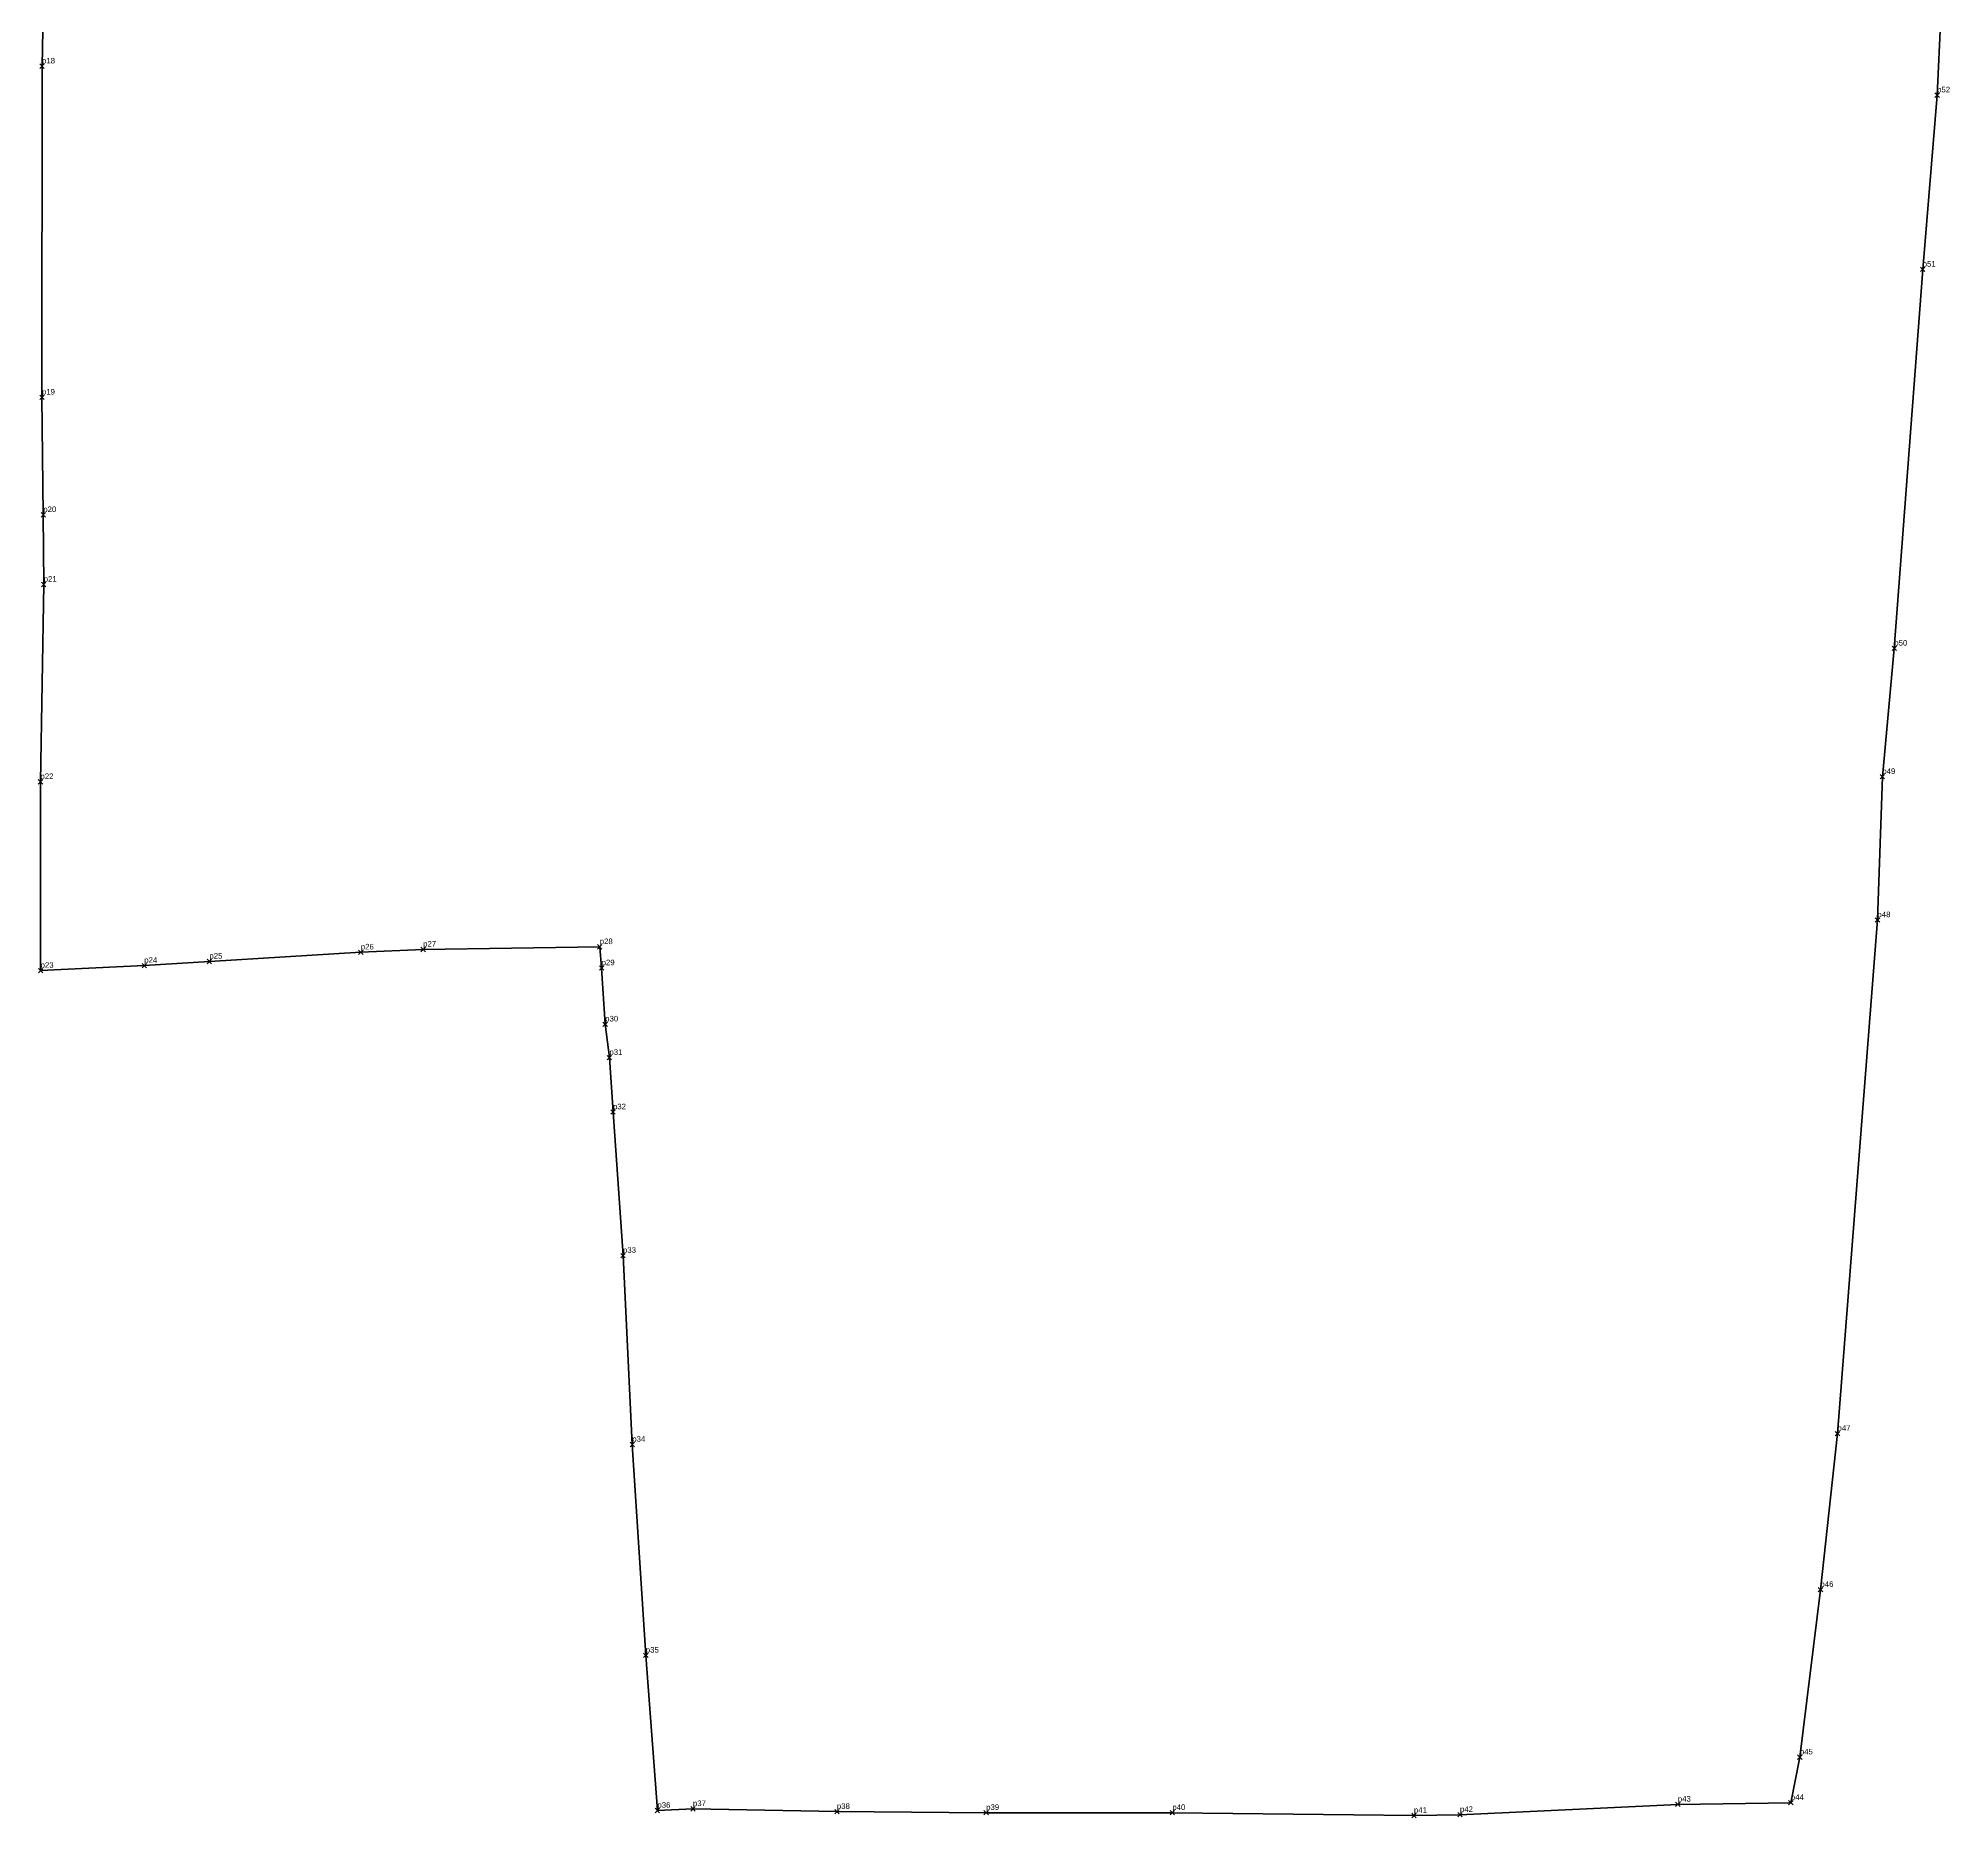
# Model space of a CAD drawing. Header units: millimetres. Extents: x 603863 to 606198, y 1299482 to 1300147.
# Drawn here: x 606026 to 606197.7, y 1299482 to 1299641.9 of the extents above; entities that cross this region are included whole.
import ezdxf

# ---------------------------------------------------------------- set-up
doc = ezdxf.new("R2010")
doc.units = ezdxf.units.MM
doc.header["$PDMODE"] = 3
doc.header["$PDSIZE"] = 0.2
doc.layers.get('0').update_dxf_attribs({"color": 1, "linetype": 'CONTINUOUS', "lineweight": 100})
doc.layers.add('Point', color=5, linetype='CONTINUOUS', lineweight=100)
doc.layers.add('Point_Name', color=1, linetype='CONTINUOUS', lineweight=100)
doc.styles.get("Standard").update_dxf_attribs({"font": 'arial.ttf', "width": 0.65})

msp = doc.modelspace()

# ---------------------------------------------------------------- linework, layer by layer
at = {"color": 0, "elevation": 113.1}
msp.add_lwpolyline([(606026.89, 1299665.44), (606026.39, 1299639.43), (606026.38, 1299609.68), (606026.5, 1299599.12), (606026.54, 1299592.86), (606026.25, 1299575.13), (606026.26, 1299558.17), (606035.57, 1299558.62), (606041.42, 1299558.99), (606055.02, 1299559.82), (606060.62, 1299560.07), (606076.48, 1299560.3), (606076.65, 1299558.4), (606076.97, 1299553.35), (606077.35, 1299550.35), (606077.67, 1299545.46), (606078.57, 1299532.56), (606079.4, 1299515.59), (606080.62, 1299496.64), (606081.66, 1299482.7), (606084.85, 1299482.85), (606097.78, 1299482.6), (606111.19, 1299482.5), (606127.91, 1299482.5), (606149.61, 1299482.25), (606153.74, 1299482.32), (606173.31, 1299483.25), (606183.46, 1299483.4), (606184.27, 1299487.49), (606186.12, 1299502.54), (606187.65, 1299516.57), (606191.24, 1299562.72), (606191.68, 1299575.59), (606192.75, 1299587.12), (606195.3, 1299621.17), (606196.6, 1299636.83), (606196.93, 1299643.9)], dxfattribs=at)
at = {"layer": 'Point'}
for p in [(606026.39, 1299639.43, 112.96), (606196.6, 1299636.83, 111.28), (606195.3, 1299621.17, 111.26), (606026.38, 1299609.68, 112.91), (606026.5, 1299599.12, 112.85), (606026.54, 1299592.86, 112.84), (606192.75, 1299587.12, 111.13), (606191.68, 1299575.59, 111.02), (606026.25, 1299575.13, 112.72), (606191.24, 1299562.72, 110.94), (606055.02, 1299559.82, 112.29), (606060.62, 1299560.07, 112.2), (606076.48, 1299560.3, 112.14), (606026.26, 1299558.17, 112.67), (606035.57, 1299558.62, 112.41), (606041.42, 1299558.99, 112.33), (606076.65, 1299558.4, 112.22), (606076.97, 1299553.35, 112.03), (606077.35, 1299550.35, 112.01), (606077.67, 1299545.46, 111.99), (606078.57, 1299532.56, 111.93), (606079.4, 1299515.59, 111.81), (606187.65, 1299516.57, 110.86), (606186.12, 1299502.54, 110.97), (606080.62, 1299496.64, 111.75), (606184.27, 1299487.49, 110.53), (606081.66, 1299482.7, 111.15), (606084.85, 1299482.85, 111.66), (606097.78, 1299482.6, 111.55), (606111.19, 1299482.5, 111.26), (606127.91, 1299482.5, 111.26), (606173.31, 1299483.25, 110.9), (606183.46, 1299483.4, 110.55), (606149.61, 1299482.25, 111.12), (606153.74, 1299482.32, 110.94)]:
    msp.add_point(p, dxfattribs=at)

# ---------------------------------------------------------------- texts
at = {"layer": 'Point_Name'}
for s, p in [('p18', (606026.39, 1299639.68)), ('p52', (606196.6, 1299637.08)), ('p51', (606195.3, 1299621.42)), ('p19', (606026.38, 1299609.93)), ('p20', (606026.5, 1299599.37)), ('p21', (606026.54, 1299593.11)), ('p50', (606192.75, 1299587.37)), ('p22', (606026.25, 1299575.38)), ('p49', (606191.68, 1299575.84)), ('p48', (606191.24, 1299562.97)), ('p26', (606055.02, 1299560.07)), ('p27', (606060.62, 1299560.32)), ('p28', (606076.48, 1299560.55)), ('p23', (606026.26, 1299558.42)), ('p24', (606035.57, 1299558.87)), ('p25', (606041.42, 1299559.24)), ('p29', (606076.65, 1299558.65)), ('p30', (606076.97, 1299553.6)), ('p31', (606077.35, 1299550.6)), ('p32', (606077.67, 1299545.71)), ('p33', (606078.57, 1299532.81)), ('p47', (606187.65, 1299516.82)), ('p34', (606079.4, 1299515.84)), ('p46', (606186.12, 1299502.79)), ('p35', (606080.62, 1299496.89)), ('p45', (606184.27, 1299487.74)), ('p36', (606081.66, 1299482.95)), ('p37', (606084.85, 1299483.1)), ('p38', (606097.78, 1299482.85)), ('p39', (606111.19, 1299482.75)), ('p40', (606127.91, 1299482.75)), ('p41', (606149.61, 1299482.5)), ('p42', (606153.74, 1299482.57)), ('p43', (606173.31, 1299483.5)), ('p44', (606183.46, 1299483.65))]:
    msp.add_text(s, height=0.5, dxfattribs=at).set_placement(p)

doc.saveas('drawing.dxf')
